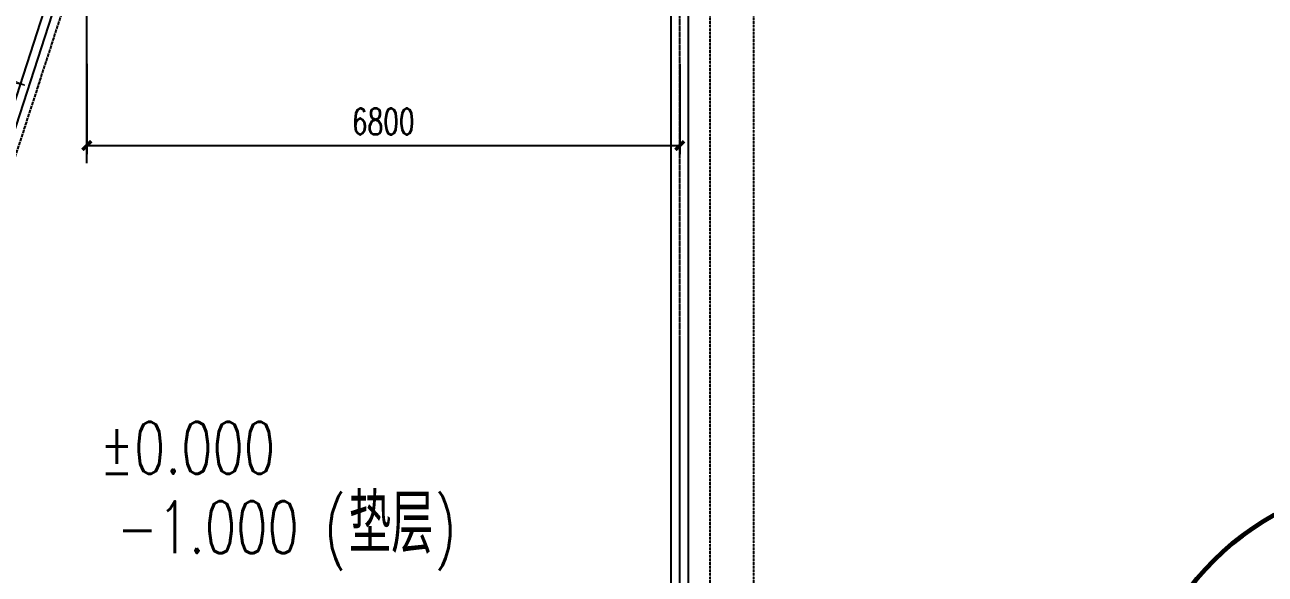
# Model space of a CAD drawing. Extents: x -954573 to 446329, y 489853 to 1226784.
# Drawn here: x -234466 to -220238, y 815779 to 822077 of the extents above; entities that cross this region are included whole.
import ezdxf

# ---------------------------------------------------------------- set-up
doc = ezdxf.new("R2010")
doc.units = 0
doc.header["$LTSCALE"] = 10
doc.header["$MEASUREMENT"] = 0
doc.linetypes.add('10平面$0$DOTE', pattern=[2.42, 2, -0.2, 0.02, -0.2])
doc.linetypes.add('10平面$1$DASH', pattern=[0.35, 0.25, -0.1])
doc.layers.get('Defpoints').update_dxf_attribs({"color": 210})
for name, color, linetype in [('10平面$0$A-AXIS-D', 8, 'Continuous'), ('10平面$0$A-AXIS-DOTE', 8, '10平面$0$DOTE'), ('10平面$0$A-AXIS-DP', 8, 'Continuous'), ('10平面$0$A-HATCH-2', 8, 'Continuous'), ('10平面$0$A-LIN-V', 8, 'Continuous'), ('10平面$0$A-防火门窗', 1, 'Continuous'), ('10平面$0$AS-WALL', 8, 'Continuous'), ('10平面$0$PUB_TEXT', 8, 'Continuous'), ('A-LIN-V', 9, 'Continuous')]:
    doc.layers.add(name, color=color, linetype=linetype)
doc.styles.add('10平面$0$_TCH_DIM_T3', font='SIMPLEX', dxfattribs={"width": 0.705882, "bigfont": 'GBCBIG'})
doc.styles.add('10平面$0$A-STANDARD', font='SIMPLEX', dxfattribs={"bigfont": 'GBCBIG'})
doc.dimstyles.new('10平面$0$_TCH_ARCH&&100', dxfattribs={"dimtxt": 297.5, "dimasz": 100, "dimexe": 100, "dimexo": 100, "dimgap": 126.25, "dimtad": 1, "dimdec": 0, "dimzin": 0, "dimdsep": 46, "dimtxsty": '10平面$0$_TCH_DIM_T3', "dimblk": '10平面$0$_ArchTick', "dimcen": 0.09, "dimclrt": 7, "dimazin": 2, "dimtfac": 1, "dimtdec": 0, "dimtix": 1, "dimtmove": 2, "dimatfit": 3, "dimfxl": 0, "dimtolj": 1, "dimtzin": 0, "dimarcsym": 0})
doc.dimstyles.new('10平面$0$_TCH_ARCH&&80', dxfattribs={"dimtxt": 238, "dimasz": 80, "dimexe": 80, "dimexo": 80, "dimgap": 101, "dimtad": 1, "dimdec": 0, "dimzin": 0, "dimdsep": 46, "dimtxsty": '10平面$0$_TCH_DIM_T3', "dimblk": '10平面$0$_ArchTick', "dimcen": 0.09, "dimclrt": 7, "dimazin": 2, "dimtfac": 1, "dimtdec": 0, "dimtix": 1, "dimtmove": 2, "dimatfit": 3, "dimfxl": 0, "dimtolj": 1, "dimtzin": 0, "dimarcsym": 0})

# ---------------------------------------------------------------- blocks, each defined once
blk = doc.blocks.new('10平面$0$_ArchTick')
at = {"color": 0, "linetype": 'ByBlock', "const_width": 0.4}
blk.add_lwpolyline([(-0.5, -0.5), (0.5, 0.5)], dxfattribs=at)
blk = doc.blocks.new('*D3155')
at = {"layer": '10平面$0$A-AXIS-D', "color": 0, "lineweight": -2}
for p, q in [((-13018, 16810), (-13018, 15773)), ((-6218, 16810), (-6218, 15773)), ((-13018, 15873), (-6218, 15873))]:
    blk.add_line(p, q, dxfattribs=at)
at = {"layer": 'Defpoints', "color": 0}
for p in [(-13018, 16910), (-6218, 16910), (-6218, 15873)]:
    blk.add_point(p, dxfattribs=at)
at = {"layer": '10平面$0$A-AXIS-D', "color": 0, "lineweight": -2, "xscale": 100, "yscale": 100, "zscale": 100, "rotation": 180}
blk.add_blockref('10平面$0$_ArchTick', (-13018, 15873), dxfattribs=at)
at = {"layer": '10平面$0$A-AXIS-D', "color": 0, "lineweight": -2, "xscale": 100, "yscale": 100, "zscale": 100}
blk.add_blockref('10平面$0$_ArchTick', (-6218, 15873), dxfattribs=at)
at = {"layer": '10平面$0$A-AXIS-D', "color": 7, "insert": (-9618, 16148), "char_height": 297.5, "attachment_point": 5, "style": '10平面$0$_TCH_DIM_T3'}
blk.add_mtext('\\A1;6800', dxfattribs=at)
blk = doc.blocks.new('10平面$0$3243243')
at = {"layer": '10平面$0$A-HATCH-2', "linetype": '10平面$1$DASH'}
for p, q in [((-226604.2, 741520), (-226604.2, 832220)), ((-226104.2, 741520), (-226104.2, 832220))]:
    blk.add_line(p, q, dxfattribs=at)
blk = doc.blocks.new('10平面$0$w4324324')
at = {"layer": '10平面$0$A-HATCH-2', "lineweight": 60}
for q in [(-1694760, 686605), (-1697614, 684532), (-1691907, 684532), (-1696524, 681178), (-1692997, 681178)]:
    blk.add_line((-1694760, 683605), q, dxfattribs=at)
blk.add_circle((-1694760, 683605), 3000, dxfattribs=at)
blk = doc.blocks.new('10平面$0$w423432')
at = {"layer": '10平面$0$A-LIN-V'}
blk.add_blockref('10平面$0$w4324324', (-49500, -9000), dxfattribs=at)
blk = doc.blocks.new('*D4338')
at = {"layer": '10平面$0$A-AXIS-DP', "color": 0, "lineweight": -2}
for p, q in [((-235964, 820819), (-235347, 822721)), ((-234281, 822376), (-235423, 822746)), ((-234899, 820473), (-236040, 820844))]:
    blk.add_line(p, q, dxfattribs=at)
at = {"layer": 'Defpoints', "color": 0}
for p in [(-235347, 822721), (-234205, 822351), (-234823, 820448)]:
    blk.add_point(p, dxfattribs=at)
at = {"layer": '10平面$0$A-AXIS-DP', "color": 0, "lineweight": -2, "xscale": 80, "yscale": 80, "zscale": 80}
for p, rotation in [((-235347, 822721), 72.02371341813708), ((-235964, 820819), 252.0237134181371)]:
    blk.add_blockref('10平面$0$_ArchTick', p, dxfattribs=dict(at, rotation=rotation))
at = {"layer": '10平面$0$A-AXIS-DP', "color": 7, "insert": (-235865, 821838), "char_height": 238, "attachment_point": 5, "rotation": 72.0237, "style": '10平面$0$_TCH_DIM_T3'}
blk.add_mtext('\\A1;2000', dxfattribs=at)
blk = doc.blocks.new('10平面$0$10平面$0$$DorLib2D$00000002')
for p, q in [((-0.5, 0), (-0.5, 0.4875)), ((-0.475, 0.4875), (-0.5, 0.4875)), ((-0.475, 0), (-0.475, 0.4875)), ((0.475, 0), (0.475, 0.4875)), ((0.475, 0.4875), (0.5, 0.4875)), ((0.5, 0), (0.5, 0.4875)), ((-0.5, 0), (-0.475, 0)), ((0.5, 0), (0.475, 0))]:
    blk.add_line(p, q)
at = {"lineweight": 13}
for centre, start, end in [((-0.4875, 0), 0, 88.53072), ((0.4875, 0), 91.46928, 180)]:
    blk.add_arc(centre, 0.4875, start, end, dxfattribs=at)
blk = doc.blocks.new('10平面$0$dote')
at = {"layer": '10平面$0$A-AXIS-DOTE'}
for p, q in [((-6217.8, -68993.9), (-6217.8, 36662.3)), ((-13017.8, 15670), (-13017.8, 19460))]:
    blk.add_line(p, q, dxfattribs=at)
at = {"layer": '10平面$0$A-AXIS-DOTE', "ltscale": 2}
blk.add_lwpolyline([(-35305.3, -50417.4), (-8818.8, 31214.7)], dxfattribs=at)
at = {"layer": '10平面$0$A-AXIS-D'}
dim = blk.add_linear_dim(base=(-6217.8, 15872.5), p1=(-13017.8, 16910), p2=(-6217.8, 16910), angle=0, dimstyle='10平面$0$_TCH_ARCH&&100', override={"dimgap": 0}, dxfattribs=at)
dim.commit()
dim.dimension.update_dxf_attribs({"geometry": '*D3155', "text_midpoint": (-9617.8, 16147.5), "dimtype": 129})
blk = doc.blocks.new('10平面')
at = {"layer": '10平面$0$A-防火门窗'}
for p, q in [((-234822.6, 820448.5), (-234205.3, 822350.9)), ((-234727.5, 820417.6), (-234110.2, 822320))]:
    blk.add_line(p, q, dxfattribs=at)
at = {"layer": '10平面$0$AS-WALL'}
for p, q in [((-227054.2, 827520), (-227054.2, 806920)), ((-226854.2, 806920), (-226854.2, 827620))]:
    blk.add_line(p, q, dxfattribs=at)
at = {"layer": '10平面$0$A-AXIS-DP'}
blk.add_blockref('10平面$0$3243243', (0, 0), dxfattribs=at)
at = {"layer": '10平面$0$A-LIN-V'}
blk.add_blockref('10平面$0$w423432', (1525556.2, 139215), dxfattribs=at)
at = {"layer": '10平面$0$A-防火门窗', "xscale": -2000, "yscale": 2000, "zscale": 100, "rotation": 72.02371341813668}
blk.add_blockref('10平面$0$10平面$0$$DorLib2D$00000002', (-234466.4, 821384.2), dxfattribs=at)
at = {"layer": '10平面$0$AS-WALL'}
blk.add_blockref('10平面$0$dote', (-220736.4, 804820), dxfattribs=at)
at = {"layer": '10平面$0$PUB_TEXT', "style": '10平面$0$A-STANDARD', "width": 0.705882}
for s, p in [('%%P0.000', (-233610, 816930)), ('(', (-231030, 816020)), (')', (-229767, 816020)), ('-1.000', (-233410, 816020))]:
    blk.add_text(s, height=595, dxfattribs=at).set_placement(p)
at = {"layer": '10平面$0$PUB_TEXT', "style": '10平面$0$A-STANDARD'}
blk.add_text('垫层', height=675.18, dxfattribs=at).set_placement((-230750, 816020))
at = {"layer": '10平面$0$A-AXIS-DP'}
dim = blk.add_aligned_dim(p1=(-234822.6, 820448.5), p2=(-234205.3, 822350.9), distance=1200.3, dimstyle='10平面$0$_TCH_ARCH&&80', dxfattribs=at)
dim.commit()
dim.dimension.update_dxf_attribs({"geometry": '*D4338', "text_midpoint": (-235864.9, 821838)})

msp = doc.modelspace()

# ---------------------------------------------------------------- block references
at = {"layer": 'A-LIN-V'}
msp.add_blockref('10平面', (0, 0), dxfattribs=at)

doc.saveas('drawing.dxf')
